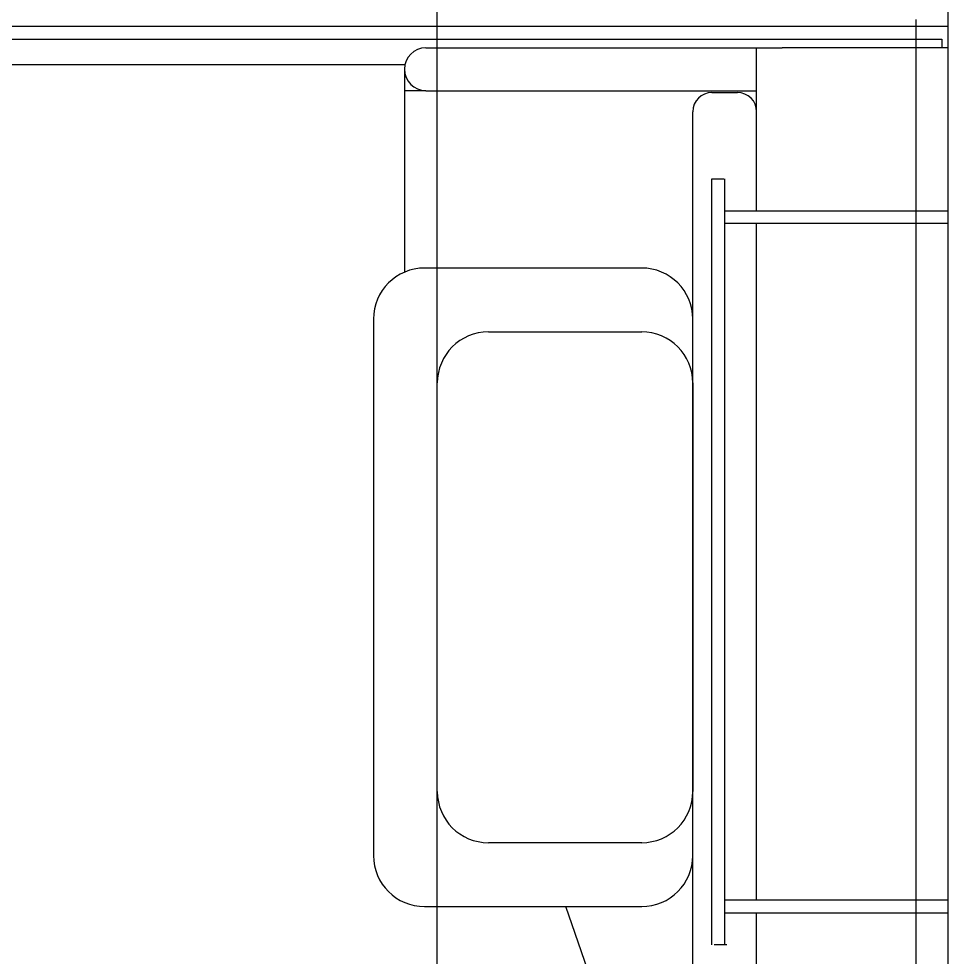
# Model space of a CAD drawing. Header units: millimetres. Extents: x 10227 to 13232, y 2 to 9351.
# Drawn here: x 11562.6 to 11708.2, y 7761.2 to 7908.1 of the extents above; entities that cross this region are included whole.
import ezdxf

# ---------------------------------------------------------------- set-up
doc = ezdxf.new("R2010")
doc.units = ezdxf.units.MM
for name, color, linetype in [('A-FURN', 9, 'Continuous'), ('A-GLAZ-FULL', 4, 'Continuous'), ('A-WALL-FULL-EXTR', 1, 'Continuous')]:
    doc.layers.add(name, color=color, linetype=linetype)

msp = doc.modelspace()

# ---------------------------------------------------------------- linework, layer by layer
at = {"layer": 'A-FURN', "ltscale": 0.1}
for p, q in [((11626.39, 7903.6), (11682.18, 7903.6)), ((11678.18, 7890.6), (11678.18, 7903.6)), ((11708.18, 7903.6), (11682.18, 7903.6)), ((11623.02, 7900.24), (11623.02, 7868.45)), ((11626.39, 7896.87), (11678.18, 7896.87)), ((11671.18, 7896.58), (11675.18, 7896.58)), ((11668.18, 7747.6), (11668.18, 7893.58)), ((11678.18, 7878.08), (11678.18, 7890.6)), ((11671.18, 7763.08), (11671.18, 7883.08)), ((11671.18, 7883.08), (11673.06, 7883.08)), ((11673.18, 7763.08), (11673.18, 7883.08)), ((11673.18, 7878.08), (11708.18, 7878.08)), ((11708.18, 7876.08), (11673.18, 7876.08)), ((11678.18, 7770.08), (11678.18, 7876.08)), ((11660.18, 7869.1), (11626.18, 7869.1)), ((11618.18, 7861.1), (11618.18, 7777.1)), ((11668.18, 7777.1), (11668.18, 7861.1)), ((11636.18, 7859.1), (11660.18, 7859.1)), ((11628.18, 7787.1), (11628.18, 7851.1)), ((11668.18, 7851.1), (11668.18, 7787.1)), ((11660.18, 7779.1), (11636.18, 7779.1)), ((11626.18, 7769.1), (11660.18, 7769.1)), ((11655.23, 7749.16), (11648.28, 7769.1)), ((11708.18, 7770.08), (11673.18, 7770.08)), ((11708.18, 7768.08), (11673.18, 7768.08)), ((11678.18, 7744.6), (11678.18, 7768.08)), ((11673.53, 7763.08), (11671.53, 7763.08))]:
    msp.add_line(p, q, dxfattribs=at)
at = {"layer": 'A-FURN'}
msp.add_line((11626.39, 7896.87), (11623.02, 7896.87), dxfattribs=at)
msp.add_arc((11626.39, 7900.24), 3.36, 90, 270, dxfattribs=at)
at = {"layer": 'A-FURN', "ltscale": 0.1}
for centre, radius, start, end in [((11671.18, 7893.58), 3, 90, 180), ((11675.18, 7893.58), 3, 0, 90), ((11626.18, 7861.1), 8, 90, 180), ((11660.18, 7861.1), 8, 0, 90), ((11636.18, 7851.1), 8, 90, 180), ((11660.18, 7851.1), 8, 0, 90), ((11636.18, 7787.1), 8, 180, 270), ((11660.18, 7787.1), 8, 270, 0), ((11626.18, 7777.1), 8, 180, 270), ((11660.18, 7777.1), 8, 270, 0)]:
    msp.add_arc(centre, radius, start, end, dxfattribs=at)
at = {"layer": 'A-GLAZ-FULL', "ltscale": 0.1}
for p, q in [((11628.18, 7907.99), (11628.18, 7923.92)), ((11628.18, 7632.14), (11628.18, 7907.99)), ((11703.18, 7632.15), (11703.18, 7908)), ((11445.18, 7904.92), (11707.18, 7904.92)), ((11707.18, 7904.92), (11707.18, 7903.6)), ((11623.17, 7900.92), (11449.18, 7900.92))]:
    msp.add_line(p, q, dxfattribs=at)
at = {"layer": 'A-WALL-FULL-EXTR', "ltscale": 0.1}
for p, q in [((11708.18, 7632.14), (11708.18, 8021.79)), ((11708.18, 7906.92), (11443.18, 7906.92))]:
    msp.add_line(p, q, dxfattribs=at)

doc.saveas('drawing.dxf')
